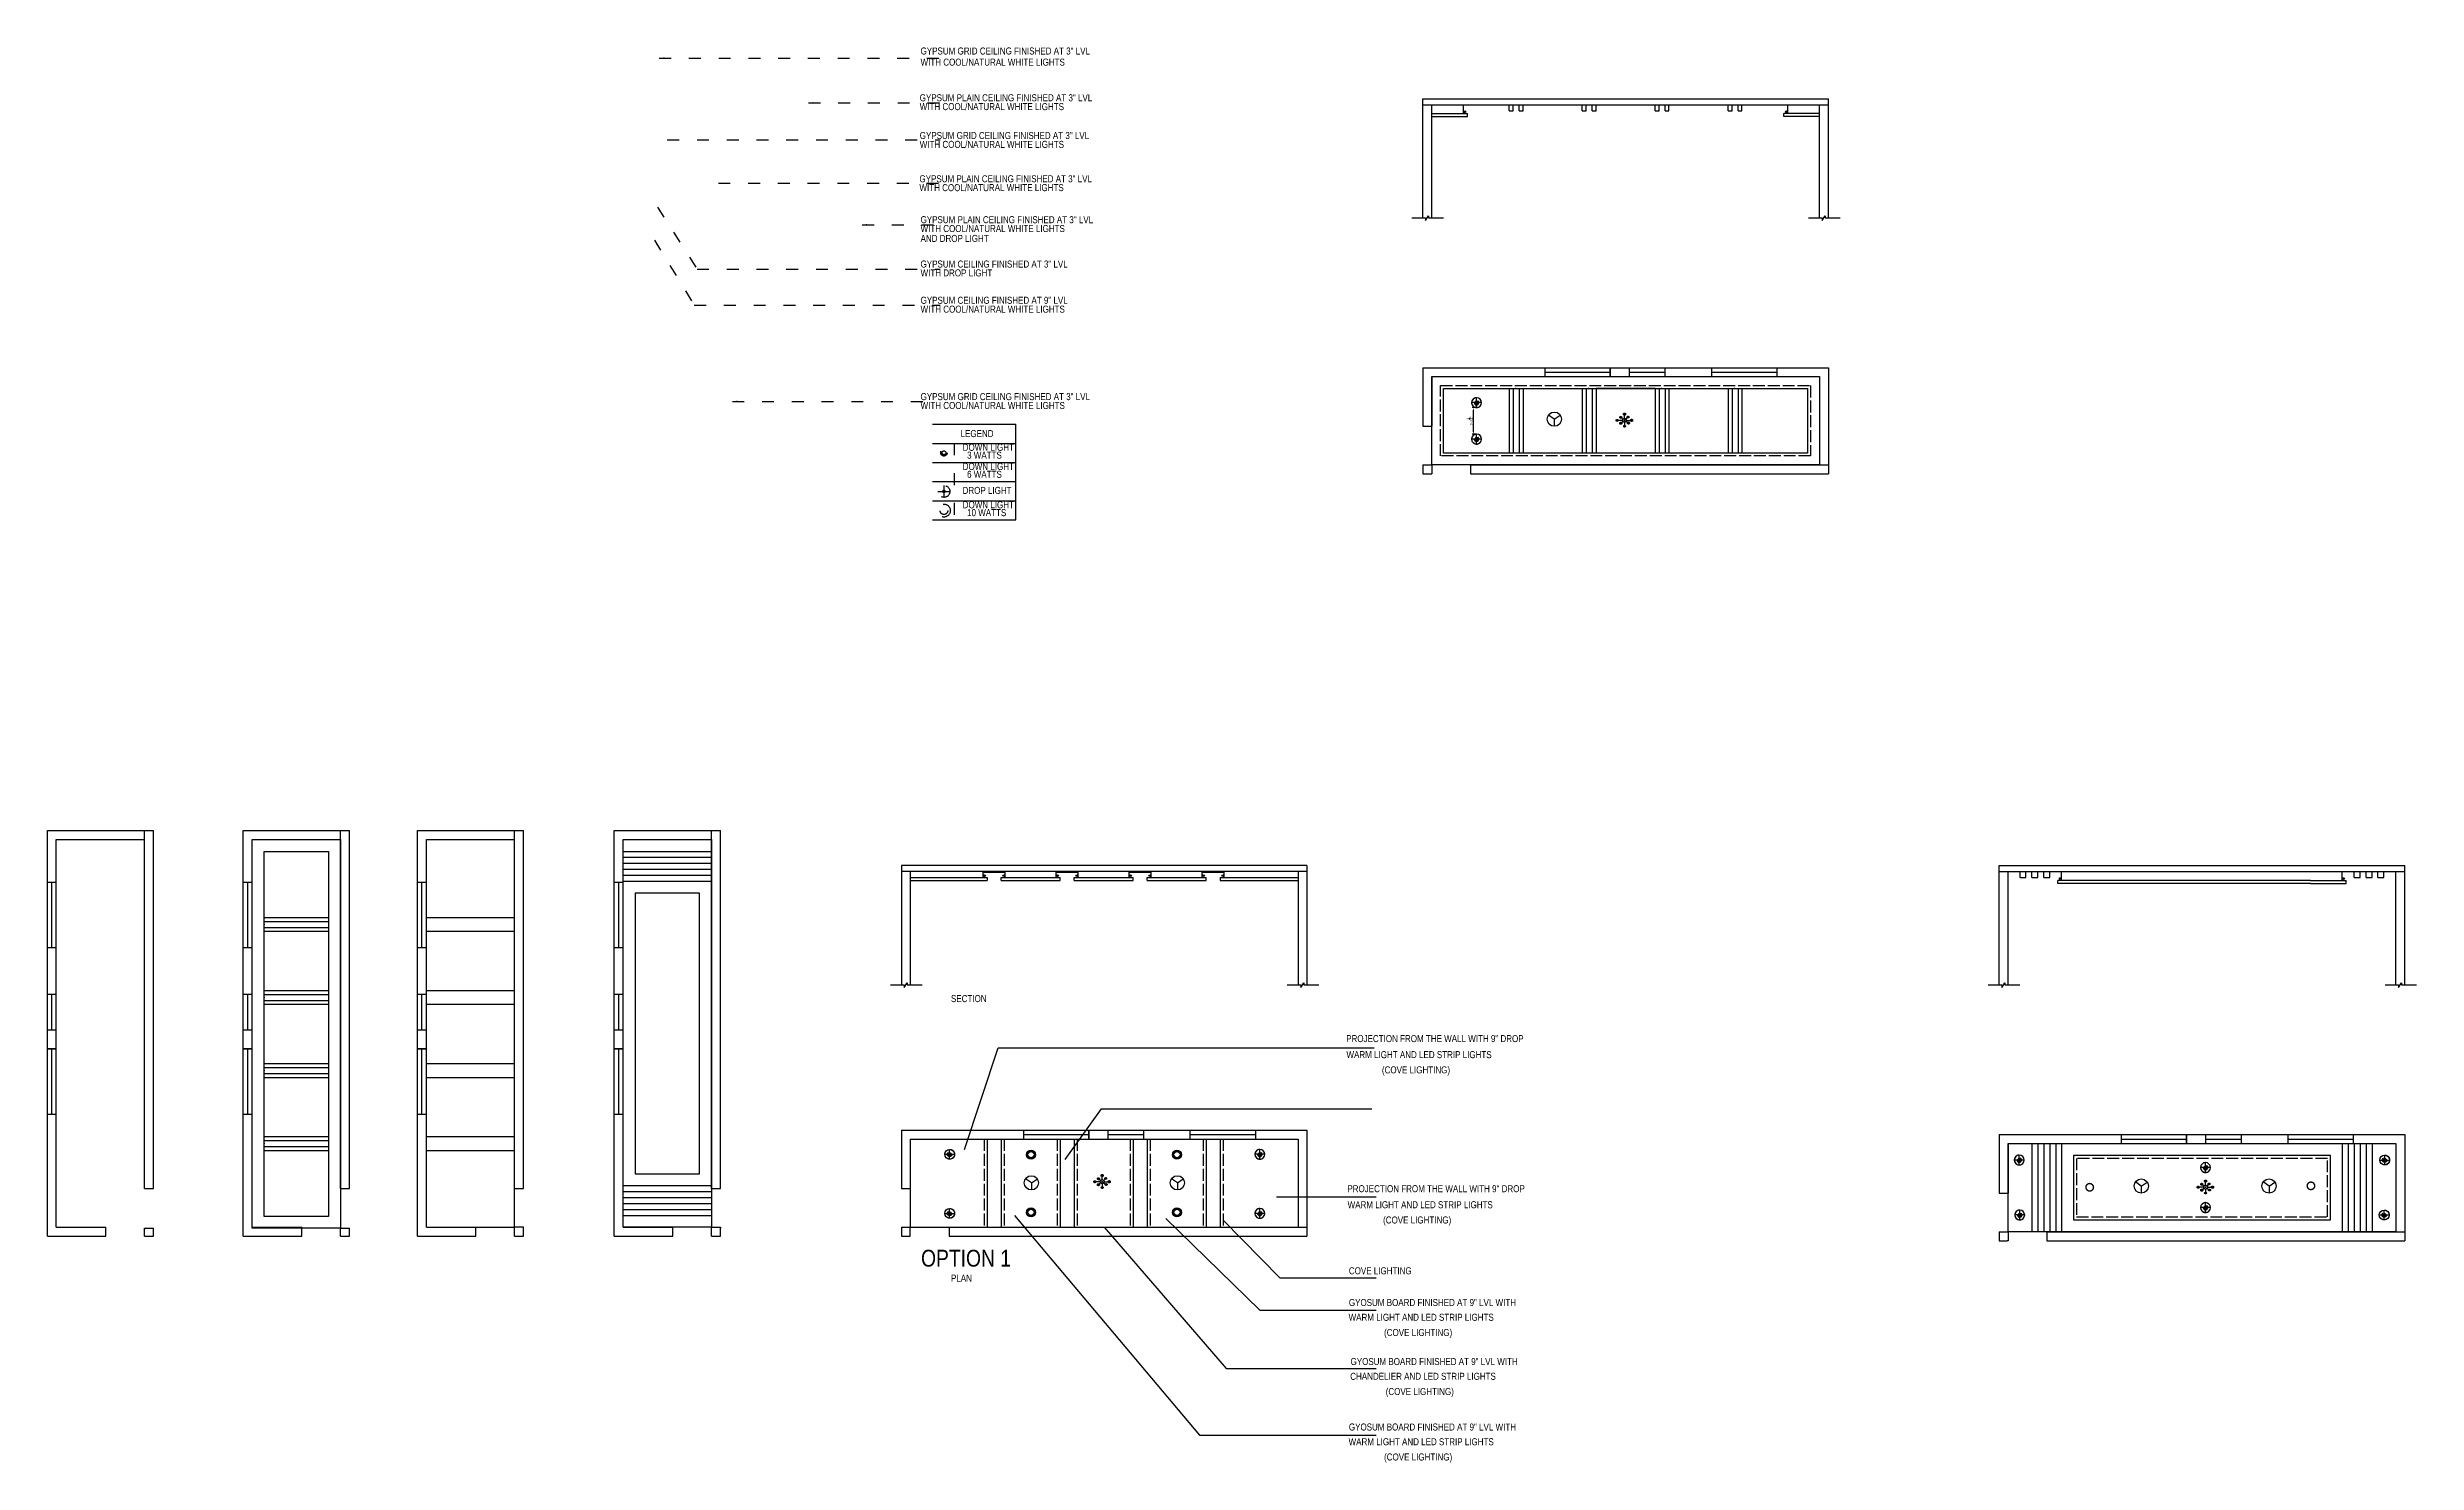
# Model space of a CAD drawing. Header units: millimetres. Extents: x 3626 to 6015, y 184 to 1611.
import ezdxf

# ---------------------------------------------------------------- set-up
doc = ezdxf.new("R2010")
doc.units = ezdxf.units.MM
doc.linetypes.add('ACAD_ISO02W100', pattern=[15, 12, -3])
doc.linetypes.add('ACAD_ISO03W100', pattern=[30, 12, -18])
doc.layers.get('0').update_dxf_attribs({"linetype": 'ACAD_ISO03W100'})
doc.layers.add('TXT', color=7, linetype='Continuous', lineweight=25)
doc.styles.add('stylus BT', font='swissc.ttf')
doc.dimstyles.new('ISO-25', dxfattribs={"dimtxt": 2.5, "dimasz": 2.5, "dimexe": 1.25, "dimexo": 0.625, "dimtad": 1, "dimlunit": 4, "dimtxsty": 'Standard', "dimcen": 2.5, "dimadec": 0, "dimazin": 0, "dimtfac": 1, "dimtmove": 0, "dimatfit": 3, "dimfxl": 1, "dimarcsym": 0})
doc.dimstyles.new('std', dxfattribs={"dimtxt": 7, "dimasz": 2.5, "dimexe": 1.25, "dimexo": 0.625, "dimtad": 1, "dimdec": 0, "dimlunit": 4, "dimtxsty": 'Standard', "dimcen": 2.5, "dimadec": 0, "dimazin": 0, "dimtfac": 1, "dimtdec": 0, "dimtmove": 0, "dimatfit": 3, "dimfxl": 1, "dimarcsym": 0})

# ---------------------------------------------------------------- blocks, each defined once
blk = doc.blocks.new('light')
for p, q in [((4546.3, 616.7), (4559.1, 616.7)), ((4552.7, 610.3), (4552.7, 623.1))]:
    blk.add_line(p, q)
for radius in [6.39, 2.94, 2.94, 1.96]:
    blk.add_circle((4552.7, 616.7), radius)
at = {"linetype": 'ByBlock'}
blk.add_circle((4552.7, 616.7), 6.39, dxfattribs=at)
blk = doc.blocks.new('chandelier')
for p, q in [((4687.9, 467.5), (4683.5, 467.5)), ((4688.3, 468.6), (4686.8, 469.9)), ((4688.4, 466.3), (4686.9, 465.1)), ((4689.9, 469.5), (4689.9, 472.6)), ((4689.9, 465.6), (4689.9, 462.5)), ((4691.3, 466.3), (4693.1, 465.2)), ((4691.4, 468.7), (4692.9, 470.2)), ((4691.8, 467.5), (4695.9, 467.5))]:
    blk.add_line(p, q)
for centre, radius in [((4682.5, 467.5), 1.01), ((4682.5, 467.5), 0.503), ((4686.1, 470.5), 0.94), ((4686.1, 464.5), 1.01), ((4686.1, 470.5), 0.416), ((4686.1, 464.5), 0.491), ((4689.9, 467.5), 1.94), ((4689.9, 473.7), 1.07), ((4689.9, 461.6), 0.872), ((4689.9, 473.7), 0.494), ((4689.9, 467.5), 0.388), ((4689.9, 461.6), 0.406), ((4693.5, 470.8), 0.873), ((4693.9, 464.7), 0.94), ((4693.5, 470.8), 0.422), ((4693.9, 464.7), 0.418), ((4697, 467.5), 1.11), ((4697, 467.5), 0.572)]:
    blk.add_circle(centre, radius)
blk = doc.blocks.new('*D3')
at = {"color": 0, "linetype": 'ByBlock', "lineweight": -2}
for p, q in [((5066.8, 1247.9), (5062.9, 1247.9)), ((5064.2, 1223.6), (5064.2, 1245.4)), ((5066.8, 1221.1), (5062.9, 1221.1))]:
    blk.add_line(p, q, dxfattribs=at)
at = {"color": 0, "linetype": 'ByBlock'}
for points in [[(5063.7, 1245.4), (5064.6, 1245.4), (5064.2, 1247.9)], [(5063.7, 1223.6), (5064.6, 1223.6), (5064.2, 1221.1)]]:
    blk.add_solid(points, dxfattribs=at)
at = {"layer": 'Defpoints', "color": 0, "linetype": 'ByBlock'}
for p in [(5064.2, 1247.9), (5067.4, 1247.9), (5067.4, 1221.1)]:
    blk.add_point(p, dxfattribs=at)
at = {"color": 0, "linetype": 'ByBlock', "insert": (5060.6, 1234.5), "char_height": 2.5, "attachment_point": 5, "rotation": 90}
blk.add_mtext('2\'-2{\\H1.000000x;\\S3/4;}"', dxfattribs=at)
blk = doc.blocks.new('light 1')
at = {"color": 92}
for p, q in [((3170.1, 887.6), (3182.1, 887.6)), ((3176.1, 893.5), (3176.1, 881.6))]:
    blk.add_line(p, q, dxfattribs=at)
for radius in [5.96, 1.19]:
    blk.add_circle((3176.1, 887.6), radius, dxfattribs=at)
blk = doc.blocks.new('jhg')
at = {"color": 6}
for radius in [6.5, 6.5, 6.5, 6.5, 3.9]:
    blk.add_circle((3227, 807.5), radius, dxfattribs=at)

msp = doc.modelspace()

# ---------------------------------------------------------------- hatches: boundary and pattern name
at = {"linetype": 'ByBlock'}
h = msp.add_hatch(color=256, dxfattribs=at)
h.paths.add_polyline_path([(4613.609, 494.713, 1), (4622.674, 494.713, 1)])
h.paths.add_polyline_path([(4621.26, 494.713, -1), (4615.023, 494.713, -1)], flags=16)
h = msp.add_hatch(color=256, dxfattribs=at)
h.paths.add_polyline_path([(4760.718, 494.713, 1), (4769.783, 494.713, 1)])
h.paths.add_polyline_path([(4768.369, 494.713, -1), (4762.132, 494.713, -1)], flags=16)
h = msp.add_hatch(color=256, dxfattribs=at)
h.paths.add_polyline_path([(5681.167, 461.901, 1), (5690.233, 461.901, 1)])
h.paths.add_polyline_path([(5688.819, 461.901, -1), (5682.581, 461.901, -1)], flags=16)
h = msp.add_hatch(color=256, dxfattribs=at)
h.paths.add_polyline_path([(5904.268, 463.36, 1), (5913.334, 463.36, 1)])
h.paths.add_polyline_path([(5911.92, 463.36, -1), (5905.682, 463.36, -1)], flags=16)
h = msp.add_hatch(color=256, dxfattribs=at)
h.paths.add_polyline_path([(4613.609, 436.573, 1), (4622.674, 436.573, 1)])
h.paths.add_polyline_path([(4621.26, 436.573, -1), (4615.023, 436.573, -1)], flags=16)
h = msp.add_hatch(color=256, dxfattribs=at)
h.paths.add_polyline_path([(4760.718, 436.573, 1), (4769.783, 436.573, 1)])
h.paths.add_polyline_path([(4768.369, 436.573, -1), (4762.132, 436.573, -1)], flags=16)

# ---------------------------------------------------------------- linework, layer by layer
for p, q in [((5013.161, 1439.186), (5013.161, 1559.186)), ((5013.161, 1559.186), (5422.161, 1559.186)), ((5013.161, 1553.186), (5422.161, 1553.186)), ((5022.161, 1439.186), (5022.161, 1553.186)), ((5054.161, 1544.186), (5054.161, 1553.186)), ((5100.261, 1547.186), (5100.261, 1553.186)), ((5104.261, 1547.186), (5104.261, 1553.186)), ((5110.261, 1547.186), (5110.261, 1553.186)), ((5114.261, 1547.186), (5114.261, 1553.186)), ((5173.861, 1547.186), (5173.861, 1553.186)), ((5177.861, 1547.186), (5177.861, 1553.186)), ((5183.861, 1547.186), (5183.861, 1553.186)), ((5187.861, 1547.186), (5187.861, 1553.186)), ((5247.461, 1547.186), (5247.461, 1553.186)), ((5251.461, 1547.186), (5251.461, 1553.186)), ((5257.461, 1547.186), (5257.461, 1553.186)), ((5261.461, 1547.186), (5261.461, 1553.186)), ((5321.061, 1547.186), (5321.061, 1553.186)), ((5325.061, 1547.186), (5325.061, 1553.186)), ((5331.061, 1547.186), (5331.061, 1553.186)), ((5335.061, 1547.186), (5335.061, 1553.186)), ((5381.161, 1544.186), (5381.161, 1553.186)), ((5413.161, 1439.186), (5413.161, 1553.186)), ((5422.161, 1439.186), (5422.161, 1559.186)), ((5022.161, 1544.186), (5058.161, 1544.186)), ((5022.161, 1541.186), (5058.161, 1541.186)), ((5054.735, 1546.561), (5054.161, 1546.561)), ((5054.894, 1545.459), (5054.161, 1545.459)), ((5058.161, 1541.186), (5058.161, 1544.186)), ((5058.161, 1541.186), (5058.161, 1544.186)), ((5100.261, 1547.186), (5104.261, 1547.186)), ((5110.261, 1547.186), (5114.261, 1547.186)), ((5173.861, 1547.186), (5177.861, 1547.186)), ((5183.861, 1547.186), (5187.861, 1547.186)), ((5247.461, 1547.186), (5251.461, 1547.186)), ((5257.461, 1547.186), (5261.461, 1547.186)), ((5321.061, 1547.186), (5325.061, 1547.186)), ((5331.061, 1547.186), (5335.061, 1547.186)), ((5377.161, 1541.186), (5377.161, 1544.186)), ((5377.161, 1541.186), (5377.161, 1544.186)), ((5413.161, 1544.186), (5377.161, 1544.186)), ((5413.161, 1541.186), (5377.161, 1541.186)), ((5380.418, 1545.459), (5381.151, 1545.459)), ((5380.577, 1546.561), (5381.151, 1546.561)), ((5002.224, 1439.186), (5015.955, 1439.186)), ((5015.955, 1436.464), (5018.869, 1441.094)), ((5015.955, 1439.186), (5015.955, 1436.464)), ((5018.869, 1441.094), (5018.869, 1439.159)), ((5018.869, 1439.159), (5034.102, 1439.159)), ((5402.224, 1439.186), (5415.955, 1439.186)), ((5415.955, 1436.464), (5418.869, 1441.094)), ((5415.955, 1439.186), (5415.955, 1436.464)), ((5418.869, 1441.094), (5418.869, 1439.159)), ((5418.869, 1439.159), (5434.102, 1439.159)), ((5013.161, 1288.089), (5013.161, 1229.089)), ((5013.161, 1288.089), (5422.161, 1288.089)), ((5022.161, 1279.089), (5022.161, 1229.089)), ((5022.161, 1279.089), (5413.161, 1279.089)), ((5100.261, 1267.089), (5100.261, 1202.089)), ((5100.261, 1267.089), (5100.261, 1202.089)), ((5104.261, 1267.089), (5104.261, 1202.089)), ((5110.261, 1267.089), (5110.261, 1202.089)), ((5114.261, 1267.089), (5114.261, 1202.089)), ((5136.161, 1288.089), (5136.161, 1279.089)), ((5136.161, 1283.589), (5202.161, 1283.589)), ((5173.861, 1267.089), (5173.861, 1202.089)), ((5177.861, 1267.089), (5177.861, 1202.089)), ((5183.861, 1267.089), (5183.861, 1202.089)), ((5187.861, 1267.089), (5187.861, 1202.089)), ((5247.461, 1267.089), (5187.861, 1267.089)), ((5202.161, 1288.089), (5202.161, 1279.089)), ((5202.161, 1279.089), (5202.161, 1288.089)), ((5221.161, 1288.089), (5221.161, 1279.089)), ((5221.161, 1283.589), (5257.161, 1283.589)), ((5247.461, 1267.089), (5247.461, 1202.089)), ((5251.461, 1267.089), (5251.461, 1202.089)), ((5257.161, 1288.089), (5257.161, 1279.089)), ((5257.461, 1267.089), (5257.461, 1202.089)), ((5261.461, 1267.089), (5261.461, 1202.089)), ((5304.161, 1288.089), (5304.161, 1279.089)), ((5304.161, 1283.589), (5370.161, 1283.589)), ((5321.061, 1267.089), (5321.061, 1202.089)), ((5325.061, 1267.089), (5325.061, 1202.089)), ((5331.061, 1267.089), (5331.061, 1202.089)), ((5335.061, 1267.089), (5335.061, 1202.089)), ((5370.161, 1288.089), (5370.161, 1279.089)), ((5413.161, 1279.089), (5413.161, 1190.089)), ((5422.161, 1288.089), (5422.161, 1181.089)), ((5013.161, 1229.089), (5022.161, 1229.089)), ((5145.816, 1236.19), (5139.995, 1240.388)), ((5145.816, 1236.19), (5151.795, 1240.159)), ((5145.816, 1236.19), (5145.816, 1229.013)), ((5013.161, 1190.089), (5013.161, 1181.089)), ((5013.161, 1190.089), (5022.161, 1190.089)), ((5013.161, 1181.089), (5022.161, 1181.089)), ((5022.161, 1190.089), (5022.161, 1181.089)), ((5061.161, 1190.089), (5061.161, 1181.089)), ((5061.161, 1190.089), (5422.161, 1190.089)), ((5061.161, 1181.089), (5422.161, 1181.089)), ((3626.25, 412.539), (3626.25, 821.539)), ((3626.25, 821.539), (3733.25, 821.539)), ((3635.25, 812.539), (3724.25, 812.539)), ((3635.25, 421.539), (3635.25, 812.539)), ((3724.25, 460.539), (3724.25, 821.539)), ((3733.25, 460.539), (3733.25, 821.539)), ((3823.828, 821.539), (3930.828, 821.539)), ((3823.828, 412.539), (3823.828, 821.539)), ((3832.828, 812.539), (3921.828, 812.539)), ((3832.828, 421.539), (3832.828, 812.539)), ((3921.828, 460.539), (3921.828, 821.539)), ((3930.828, 460.539), (3930.828, 821.539)), ((3999.453, 821.539), (4106.453, 821.539)), ((3999.453, 412.539), (3999.453, 821.539)), ((4008.453, 812.539), (4097.453, 812.539)), ((4008.453, 421.539), (4008.453, 812.539)), ((4097.453, 460.539), (4097.453, 821.539)), ((4106.453, 460.539), (4106.453, 821.539)), ((4197.92, 821.539), (4304.92, 821.539)), ((4197.92, 412.539), (4197.92, 821.539)), ((4206.92, 812.539), (4295.92, 812.539)), ((4206.92, 421.539), (4206.92, 812.539)), ((4206.92, 812.539), (4295.92, 812.539)), ((4206.92, 421.539), (4206.92, 812.539)), ((4295.92, 460.539), (4295.92, 821.539)), ((4295.92, 812.539), (4295.92, 421.539)), ((4304.92, 460.539), (4304.92, 821.539)), ((3844.828, 800.539), (3909.828, 800.539)), ((3844.828, 432.539), (3844.828, 800.539)), ((3909.828, 800.539), (3909.828, 432.539)), ((4206.92, 800.539), (4295.92, 800.539)), ((4206.92, 794.539), (4295.92, 794.539)), ((4206.92, 788.539), (4295.92, 788.539)), ((3626.25, 769.539), (3635.25, 769.539)), ((3630.75, 703.539), (3630.75, 769.539)), ((3823.828, 769.539), (3832.828, 769.539)), ((3828.328, 703.539), (3828.328, 769.539)), ((3999.453, 769.539), (4008.453, 769.539)), ((4003.953, 703.539), (4003.953, 769.539)), ((4197.92, 769.539), (4206.92, 769.539)), ((4202.42, 703.539), (4202.42, 769.539)), ((4206.92, 782.539), (4295.92, 782.539)), ((4206.92, 776.539), (4295.92, 776.539)), ((4206.92, 770.539), (4295.92, 770.539)), ((4487.434, 786.136), (4487.434, 666.136)), ((4896.434, 786.136), (4487.434, 786.136)), ((4896.434, 786.136), (4487.434, 786.136)), ((4896.434, 780.136), (4487.434, 780.136)), ((4896.434, 780.136), (4487.434, 780.136)), ((4496.434, 780.136), (4496.434, 666.136)), ((4496.434, 774.136), (4574.034, 774.136)), ((4496.434, 771.136), (4574.034, 771.136)), ((4570.034, 774.136), (4570.034, 780.136)), ((4592.034, 779.136), (4570.034, 779.136)), ((4570.608, 776.51), (4570.034, 776.51)), ((4570.768, 775.408), (4570.034, 775.408)), ((4574.034, 774.136), (4574.034, 771.136)), ((4588.034, 771.136), (4588.034, 774.136)), ((4588.034, 774.136), (4647.634, 774.136)), ((4588.034, 771.136), (4647.634, 771.136)), ((4591.291, 775.408), (4592.024, 775.408)), ((4591.45, 776.51), (4592.024, 776.51)), ((4592.034, 774.136), (4592.034, 780.136)), ((4643.634, 774.136), (4643.634, 780.136)), ((4665.634, 779.136), (4643.634, 779.136)), ((4644.208, 776.51), (4643.634, 776.51)), ((4644.368, 775.408), (4643.634, 775.408)), ((4647.634, 771.136), (4647.634, 774.136)), ((4661.634, 771.136), (4661.634, 774.136)), ((4661.634, 774.136), (4721.234, 774.136)), ((4661.634, 771.136), (4721.234, 771.136)), ((4664.891, 775.408), (4665.624, 775.408)), ((4665.05, 776.51), (4665.624, 776.51)), ((4665.634, 774.136), (4665.634, 780.136)), ((4717.234, 774.136), (4717.234, 780.136)), ((4739.234, 779.136), (4717.234, 779.136)), ((4717.808, 776.51), (4717.234, 776.51)), ((4717.968, 775.408), (4717.234, 775.408)), ((4721.234, 771.136), (4721.234, 774.136)), ((4735.234, 771.136), (4735.234, 774.136)), ((4735.234, 774.136), (4794.834, 774.136)), ((4735.234, 771.136), (4794.834, 771.136)), ((4738.491, 775.408), (4739.224, 775.408)), ((4738.65, 776.51), (4739.224, 776.51)), ((4739.234, 774.136), (4739.234, 780.136)), ((4790.834, 774.136), (4790.834, 780.136)), ((4812.834, 779.136), (4790.834, 779.136)), ((4791.408, 776.51), (4790.834, 776.51)), ((4791.568, 775.408), (4790.834, 775.408)), ((4794.834, 771.136), (4794.834, 774.136)), ((4808.834, 774.136), (4808.834, 771.136)), ((4808.834, 774.136), (4887.434, 774.136)), ((4808.834, 771.136), (4887.434, 771.136)), ((4812.091, 775.408), (4812.824, 775.408)), ((4812.25, 776.51), (4812.824, 776.51)), ((4812.834, 774.136), (4812.834, 780.136)), ((4887.434, 780.136), (4887.434, 666.136)), ((4896.434, 786.136), (4896.434, 666.136)), ((5594.42, 666.136), (5594.42, 786.136)), ((5594.42, 786.136), (6003.42, 786.136)), ((5594.42, 780.136), (6003.42, 780.136)), ((5603.42, 666.136), (5603.42, 780.136)), ((5615.42, 774.136), (5615.42, 780.136)), ((5615.42, 774.136), (5621.42, 774.136)), ((5621.42, 774.136), (5621.42, 780.136)), ((5627.42, 774.136), (5627.42, 780.136)), ((5627.42, 774.136), (5633.42, 774.136)), ((5633.42, 774.136), (5633.42, 780.136)), ((5639.42, 774.136), (5639.42, 780.136)), ((5639.42, 774.136), (5645.42, 774.136)), ((5645.42, 774.136), (5645.42, 780.136)), ((5653.42, 768.136), (5653.42, 771.136)), ((5653.42, 768.136), (5653.42, 771.136)), ((5908.42, 771.136), (5653.42, 771.136)), ((5908.42, 768.136), (5653.42, 768.136)), ((5656.677, 772.408), (5657.41, 772.408)), ((5656.836, 773.51), (5657.41, 773.51)), ((5657.42, 774.136), (5657.42, 780.136)), ((5657.42, 771.136), (5657.42, 780.136)), ((5908.42, 771.136), (5944.42, 771.136)), ((5908.42, 768.136), (5944.42, 768.136)), ((5940.42, 774.136), (5940.42, 780.136)), ((5940.42, 771.136), (5940.42, 780.136)), ((5940.994, 773.51), (5940.42, 773.51)), ((5941.154, 772.408), (5940.42, 772.408)), ((5944.42, 768.136), (5944.42, 771.136)), ((5944.42, 768.136), (5944.42, 771.136)), ((5952.42, 774.136), (5952.42, 780.136)), ((5952.42, 774.136), (5958.42, 774.136)), ((5958.42, 774.136), (5958.42, 780.136)), ((5964.42, 774.136), (5964.42, 780.136)), ((5964.42, 774.136), (5970.42, 774.136)), ((5970.42, 774.136), (5970.42, 780.136)), ((5976.42, 774.136), (5976.42, 780.136)), ((5976.42, 774.136), (5982.42, 774.136)), ((5982.42, 774.136), (5982.42, 780.136)), ((5994.42, 666.136), (5994.42, 780.136)), ((6003.42, 666.136), (6003.42, 786.136)), ((3844.828, 733.939), (3909.828, 733.939)), ((3844.828, 729.939), (3909.828, 729.939)), ((3844.828, 723.939), (3909.828, 723.939)), ((3844.828, 719.939), (3909.828, 719.939)), ((4008.453, 733.939), (4097.453, 733.939)), ((4008.453, 719.939), (4097.453, 719.939)), ((3626.25, 703.539), (3635.25, 703.539)), ((3823.828, 703.539), (3832.828, 703.539)), ((3999.453, 703.539), (4008.453, 703.539)), ((4197.92, 703.539), (4206.92, 703.539)), ((3626.25, 656.539), (3635.25, 656.539)), ((3630.75, 620.539), (3630.75, 656.539)), ((3823.828, 656.539), (3832.828, 656.539)), ((3828.328, 620.539), (3828.328, 656.539)), ((3844.828, 660.339), (3909.828, 660.339)), ((3844.828, 656.339), (3909.828, 656.339)), ((3844.828, 650.339), (3909.828, 650.339)), ((3844.828, 646.339), (3909.828, 646.339)), ((3844.828, 586.739), (3844.828, 646.339)), ((3999.453, 656.539), (4008.453, 656.539)), ((4003.953, 620.539), (4003.953, 656.539)), ((4008.453, 660.339), (4097.453, 660.339)), ((4008.453, 646.339), (4097.453, 646.339)), ((4197.92, 656.539), (4206.92, 656.539)), ((4202.42, 620.539), (4202.42, 656.539)), ((4476.497, 666.136), (4490.228, 666.136)), ((4490.228, 663.414), (4493.142, 668.044)), ((4490.228, 666.136), (4490.228, 663.414)), ((4493.142, 668.044), (4493.142, 666.109)), ((4493.142, 666.109), (4508.375, 666.109)), ((4876.497, 666.136), (4890.228, 666.136)), ((4890.228, 663.414), (4893.142, 668.044)), ((4890.228, 666.136), (4890.228, 663.414)), ((4893.142, 668.044), (4893.142, 666.109)), ((4893.142, 666.109), (4908.375, 666.109)), ((5583.483, 666.136), (5597.214, 666.136)), ((5597.214, 663.414), (5600.128, 668.044)), ((5597.214, 666.136), (5597.214, 663.414)), ((5600.128, 668.044), (5600.128, 666.109)), ((5600.128, 666.109), (5615.361, 666.109)), ((5983.483, 666.136), (5997.214, 666.136)), ((5997.214, 663.414), (6000.128, 668.044)), ((5997.214, 666.136), (5997.214, 663.414)), ((6000.128, 668.044), (6000.128, 666.109)), ((6000.128, 666.109), (6015.361, 666.109)), ((3626.25, 620.539), (3635.25, 620.539)), ((3626.25, 601.539), (3635.25, 601.539)), ((3635.25, 601.539), (3626.25, 601.539)), ((3630.75, 535.539), (3630.75, 601.539)), ((3823.828, 620.539), (3832.828, 620.539)), ((3823.828, 601.539), (3832.828, 601.539)), ((3832.828, 601.539), (3823.828, 601.539)), ((3828.328, 535.539), (3828.328, 601.539)), ((3999.453, 620.539), (4008.453, 620.539)), ((3999.453, 601.539), (4008.453, 601.539)), ((4008.453, 601.539), (3999.453, 601.539)), ((4003.953, 535.539), (4003.953, 601.539)), ((4197.92, 620.539), (4206.92, 620.539)), ((4197.92, 601.539), (4206.92, 601.539)), ((4206.92, 601.539), (4197.92, 601.539)), ((4202.42, 535.539), (4202.42, 601.539)), ((3844.828, 586.739), (3909.828, 586.739)), ((3844.828, 582.739), (3909.828, 582.739)), ((3844.828, 576.739), (3909.828, 576.739)), ((4008.453, 586.739), (4097.453, 586.739)), ((3844.828, 572.739), (3909.828, 572.739)), ((4008.453, 572.739), (4097.453, 572.739)), ((3626.25, 535.539), (3635.25, 535.539)), ((3823.828, 535.539), (3832.828, 535.539)), ((3999.453, 535.539), (4008.453, 535.539)), ((4197.92, 535.539), (4206.92, 535.539)), ((3844.828, 513.139), (3909.828, 513.139)), ((3844.828, 509.139), (3909.828, 509.139)), ((3844.828, 503.139), (3909.828, 503.139)), ((4008.453, 513.139), (4097.453, 513.139)), ((4487.434, 519.539), (4487.434, 460.539)), ((4487.434, 519.539), (4896.434, 519.539)), ((4496.434, 510.539), (4496.434, 460.539)), ((4496.434, 510.539), (4887.434, 510.539)), ((4574.034, 510.539), (4574.034, 421.539)), ((4588.034, 510.539), (4588.034, 421.539)), ((4610.434, 519.539), (4610.434, 510.539)), ((4610.434, 515.039), (4676.434, 515.039)), ((4647.634, 510.539), (4647.634, 421.539)), ((4661.634, 510.539), (4661.634, 421.539)), ((4676.434, 519.539), (4676.434, 510.539)), ((4676.434, 510.539), (4676.434, 519.539)), ((4695.434, 519.539), (4695.434, 510.539)), ((4695.434, 515.039), (4731.434, 515.039)), ((4721.234, 510.539), (4721.234, 421.539)), ((4731.434, 519.539), (4731.434, 510.539)), ((4735.234, 510.539), (4735.234, 421.539)), ((4778.434, 519.539), (4778.434, 510.539)), ((4778.434, 515.039), (4844.434, 515.039)), ((4794.834, 510.539), (4794.834, 421.539)), ((4808.834, 510.539), (4808.834, 421.539)), ((4844.434, 519.539), (4844.434, 510.539)), ((4887.434, 510.539), (4887.434, 421.539)), ((4896.434, 519.539), (4896.434, 412.539)), ((5594.42, 515.039), (5594.42, 456.039)), ((5594.42, 515.039), (6003.42, 515.039)), ((5603.42, 506.039), (5603.42, 456.039)), ((5603.42, 506.039), (5994.42, 506.039)), ((5603.42, 417.039), (5603.42, 506.039)), ((5603.42, 506.039), (5994.42, 506.039)), ((5627.42, 506.039), (5627.42, 417.039)), ((5633.42, 506.039), (5633.42, 417.039)), ((5639.42, 506.039), (5639.42, 417.039)), ((5645.42, 506.039), (5645.42, 417.039)), ((5651.42, 506.039), (5651.42, 417.039)), ((5657.42, 506.039), (5657.42, 417.039)), ((5717.42, 515.039), (5717.42, 506.039)), ((5717.42, 510.539), (5783.42, 510.539)), ((5783.42, 515.039), (5783.42, 506.039)), ((5783.42, 506.039), (5783.42, 515.039)), ((5802.42, 515.039), (5802.42, 506.039)), ((5802.42, 510.539), (5838.42, 510.539)), ((5838.42, 515.039), (5838.42, 506.039)), ((5885.42, 515.039), (5885.42, 506.039)), ((5885.42, 510.539), (5951.42, 510.539)), ((5940.42, 506.039), (5940.42, 417.039)), ((5946.42, 506.039), (5946.42, 417.039)), ((5951.42, 515.039), (5951.42, 506.039)), ((5952.42, 506.039), (5952.42, 417.039)), ((5958.42, 506.039), (5958.42, 417.039)), ((5964.42, 506.039), (5964.42, 417.039)), ((5970.42, 506.039), (5970.42, 417.039)), ((5994.42, 506.039), (5994.42, 417.039)), ((5994.42, 506.039), (5994.42, 417.039)), ((6003.42, 515.039), (6003.42, 408.039)), ((3844.828, 499.139), (3909.828, 499.139)), ((3844.828, 499.139), (3909.828, 499.139)), ((4008.453, 499.139), (4097.453, 499.139)), ((3724.25, 460.539), (3733.25, 460.539)), ((3921.828, 460.539), (3930.828, 460.539)), ((4097.453, 460.539), (4106.453, 460.539)), ((4097.453, 421.539), (4097.453, 460.539)), ((4206.92, 463.539), (4295.92, 463.539)), ((4206.92, 457.539), (4295.92, 457.539)), ((4295.92, 460.539), (4304.92, 460.539)), ((4487.434, 460.539), (4496.434, 460.539)), ((4496.434, 460.539), (4496.434, 421.539)), ((4618.536, 466.375), (4612.715, 470.573)), ((4618.536, 466.375), (4624.515, 470.344)), ((4618.536, 466.375), (4618.536, 459.198)), ((4765.736, 466.375), (4759.915, 470.573)), ((4765.736, 466.375), (4771.715, 470.344)), ((4765.736, 466.375), (4765.736, 459.198)), ((5594.42, 456.039), (5603.42, 456.039)), ((5737.726, 463.14), (5731.905, 467.338)), ((5737.726, 463.14), (5743.706, 467.109)), ((5737.726, 463.14), (5737.726, 455.963)), ((5866.534, 463.14), (5860.713, 467.338)), ((5866.534, 463.14), (5872.513, 467.109)), ((5866.534, 463.14), (5866.534, 455.963)), ((3909.828, 432.539), (3844.828, 432.539)), ((4206.92, 451.539), (4295.92, 451.539)), ((4206.92, 445.539), (4295.92, 445.539)), ((4206.92, 439.539), (4295.92, 439.539)), ((4206.92, 433.539), (4295.92, 433.539)), ((3626.25, 412.539), (3685.25, 412.539)), ((3635.25, 421.539), (3685.25, 421.539)), ((3685.25, 412.539), (3685.25, 421.539)), ((3724.25, 412.539), (3724.25, 420.539)), ((3724.25, 420.539), (3733.25, 420.539)), ((3724.25, 412.539), (3733.25, 412.539)), ((3733.25, 412.539), (3733.25, 420.539)), ((3823.828, 412.539), (3882.828, 412.539)), ((3832.828, 421.539), (3882.828, 421.539)), ((3882.828, 412.539), (3882.828, 421.539)), ((3921.828, 420.539), (3930.828, 420.539)), ((3921.828, 412.539), (3921.828, 420.539)), ((3921.828, 412.539), (3930.828, 412.539)), ((3930.828, 412.539), (3930.828, 420.539)), ((3999.453, 412.539), (4058.453, 412.539)), ((4008.453, 421.539), (4058.453, 421.539)), ((4058.453, 412.539), (4058.453, 421.539)), ((4058.453, 421.539), (4097.453, 421.539)), ((4097.453, 412.539), (4097.453, 421.539)), ((4106.453, 421.539), (4097.453, 421.539)), ((4097.453, 412.539), (4106.453, 412.539)), ((4106.453, 412.539), (4106.453, 421.539)), ((4197.92, 412.539), (4256.92, 412.539)), ((4206.92, 421.539), (4256.92, 421.539)), ((4295.92, 421.539), (4206.92, 421.539)), ((4256.92, 412.539), (4256.92, 421.539)), ((4295.92, 412.539), (4295.92, 421.539)), ((4295.92, 421.539), (4304.92, 421.539)), ((4295.92, 412.539), (4304.92, 412.539)), ((4304.92, 421.539), (4304.92, 420.539)), ((4304.92, 412.539), (4304.92, 420.539)), ((4487.434, 421.539), (4487.434, 412.539)), ((4487.434, 421.539), (4496.434, 421.539)), ((4487.434, 412.539), (4496.434, 412.539)), ((4496.434, 421.539), (4535.434, 421.539)), ((4496.434, 412.539), (4496.434, 421.539)), ((4535.434, 421.539), (4535.434, 412.539)), ((4535.434, 421.539), (4896.434, 421.539)), ((4535.434, 412.539), (4896.434, 412.539)), ((5594.42, 417.039), (5594.42, 408.039)), ((5594.42, 417.039), (5603.42, 417.039)), ((5594.42, 408.039), (5602.42, 408.039)), ((5603.42, 408.039), (5602.42, 408.039)), ((5994.42, 417.039), (5603.42, 417.039)), ((5603.42, 417.039), (5603.42, 408.039)), ((5642.42, 417.039), (5642.42, 408.039)), ((5642.42, 417.039), (6003.42, 417.039)), ((5642.42, 408.039), (6003.42, 408.039))]:
    msp.add_line(p, q, dxfattribs=at)
msp.add_line((4540.803, 1211.834), (4540.803, 1134.588))
at = {"linetype": 'ACAD_ISO02W100'}
for p, q in [((4571.034, 510.539), (4571.034, 421.539)), ((4591.034, 510.539), (4591.034, 421.539)), ((4644.634, 510.539), (4644.634, 421.539)), ((4664.634, 510.539), (4664.634, 421.539)), ((4718.234, 510.539), (4718.234, 421.539)), ((4738.234, 510.539), (4738.234, 421.539)), ((4791.834, 510.539), (4791.834, 421.539)), ((4811.834, 510.539), (4811.834, 421.539))]:
    msp.add_line(p, q, dxfattribs=at)
at = {"linetype": 'ByBlock'}
for points in [[(5413.161, 1190.089), (5022.161, 1190.089), (5022.161, 1279.089), (5413.161, 1279.089)], [(5401.161, 1202.089), (5034.161, 1202.089), (5034.161, 1267.089), (5401.161, 1267.089)], [(3832.828, 812.539), (3921.828, 812.539), (3921.828, 420.539), (3832.828, 420.539)], [(4283.92, 758.539), (4218.92, 758.539), (4218.92, 475.539), (4283.92, 475.539)], [(5928.42, 429.039), (5928.42, 494.039), (5669.42, 494.039), (5669.42, 429.039)]]:
    msp.add_lwpolyline(points, close=True, dxfattribs=at)
at = {"linetype": 'ACAD_ISO02W100'}
for points in [[(5404.161, 1199.089), (5031.161, 1199.089), (5031.161, 1270.089), (5404.161, 1270.089)], [(5925.42, 432.039), (5925.42, 491.039), (5672.42, 491.039), (5672.42, 432.039)]]:
    msp.add_lwpolyline(points, close=True, dxfattribs=at)
at = {"linetype": 'ByBlock'}
for centre, radius in [((5055.518, 1546.111), 0.902), ((5379.795, 1546.111), 0.902), ((5145.816, 1236.19), 7.177), ((4571.391, 776.061), 0.902), ((4590.668, 776.061), 0.902), ((4644.991, 776.061), 0.902), ((4664.268, 776.061), 0.902), ((4718.591, 776.061), 0.902), ((4737.868, 776.061), 0.902), ((4792.191, 776.061), 0.902), ((4811.468, 776.061), 0.902), ((5656.054, 773.061), 0.902), ((5941.777, 773.061), 0.902), ((4618.141, 494.713), 4.533), ((4618.141, 494.713), 4.533), ((4618.141, 494.713), 3.119), ((4765.251, 494.713), 4.533), ((4765.251, 494.713), 4.533), ((4765.251, 494.713), 3.119), ((4618.536, 466.375), 7.177), ((4765.736, 466.375), 7.177), ((5737.726, 463.14), 7.177), ((5866.534, 463.14), 7.177), ((4618.141, 436.573), 4.533), ((4618.141, 436.573), 4.533), ((4618.141, 436.573), 3.119), ((4765.251, 436.573), 4.533), ((4765.251, 436.573), 4.533), ((4765.251, 436.573), 3.119)]:
    msp.add_circle(centre, radius, dxfattribs=at)
at = {"color": 172}
for radius in [3.252, 3.252, 3.252, 3.252, 1.952]:
    msp.add_circle((4530.304, 1202.305), radius, dxfattribs=at)
at = {"linetype": 'ByBlock'}
for p in [(5106.761, 1267.089), (5180.361, 1267.089), (5253.961, 1267.089), (5327.561, 1267.089), (3844.828, 726.939), (3844.828, 653.339), (3844.828, 579.739), (3844.828, 506.139)]:
    msp.add_point(p, dxfattribs=at)
at = {"layer": 'TXT'}
for p, q in [((4518.652, 1231.145), (4602.972, 1231.145)), ((4602.972, 1134.588), (4602.972, 1231.145)), ((4518.652, 1211.834), (4602.972, 1211.834)), ((4518.652, 1192.522), (4602.972, 1192.522)), ((4518.652, 1173.211), (4602.972, 1173.211)), ((4518.652, 1153.899), (4602.972, 1153.899)), ((4518.652, 1134.588), (4602.972, 1134.588))]:
    msp.add_line(p, q, dxfattribs=at)

# ---------------------------------------------------------------- block references
at = {"linetype": 'ByBlock', "zscale": 0.7770129668629747}
for p, xscale, yscale in [((8604.894, 773.708), -0.7770129668624577, 0.7770129668629124), ((8604.894, 736.929), -0.7770129668624577, 0.7770129668629124), ((998.578, 15.976), 0.7770129668630261, 0.7770129668629693), ((8386.379, 15.976), -0.7770129668624577, 0.7770129668629693), ((9152.144, 10.215), -0.7770129668624577, 0.7770129668629693), ((9339.992, 2.64), -0.7770129668624577, 0.7770129668629693), ((2445.697, 10.215), 0.7770129668624577, 0.7770129668629693), ((998.578, -43.604), 0.7770129668630261, 0.7770129668629693), ((8386.379, -43.604), -0.7770129668624577, 0.7770129668629693), ((9152.689, -45.173), -0.7770129668624577, 0.7770129668629693), ((9339.992, -37.702), -0.7770129668624577, 0.7770129668629693), ((2445.152, -45.173), 0.7770129668624577, 0.7770129668629693)]:
    msp.add_blockref('light', p, dxfattribs=dict(at, xscale=xscale, yscale=yscale))
at = {"linetype": 'ByBlock'}
for p in [(526.721, 767.528), (0, 0), (1112.598, -5.522)]:
    msp.add_blockref('chandelier', p, dxfattribs=at)
for name, p in [('jhg', (1303.301, 336.535)), ('light 1', (1354.2, 275.745))]:
    msp.add_blockref(name, p)

# ---------------------------------------------------------------- texts
at = {"layer": 'TXT', "style": 'stylus BT'}
for s, height, p in [('GYPSUM GRID CEILING FINISHED AT 3" LVL', 7.05594, (4506.763, 1603.809)), ('WITH COOL/NATURAL WHITE LIGHTS', 7.05594, (4506.763, 1592.602)), ('WITH COOL/NATURAL WHITE LIGHTS', 7.05594, (4505.916, 1547.748)), ('GYPSUM PLAIN CEILING FINISHED AT 3" LVL', 7.05594, (4505.916, 1556.682)), ('WITH COOL/NATURAL WHITE LIGHTS', 7.05594, (4505.916, 1509.692)), ('GYPSUM GRID CEILING FINISHED AT 3" LVL', 7.05594, (4505.916, 1518.626)), ('GYPSUM PLAIN CEILING FINISHED AT 3" LVL', 7.05594, (4505.632, 1475.017)), ('WITH COOL/NATURAL WHITE LIGHTS', 7.05594, (4505.632, 1466.083)), ('GYPSUM PLAIN CEILING FINISHED AT 3" LVL', 7.05594, (4506.763, 1433.77)), ('AND DROP LIGHT', 7.05594, (4506.763, 1414.884)), ('WITH COOL/NATURAL WHITE LIGHTS', 7.05594, (4506.763, 1424.836)), ('WITH DROP LIGHT', 7.05594, (4506.763, 1380.118)), ('GYPSUM CEILING FINISHED AT 3" LVL', 7.05594, (4506.763, 1389.052)), ('WITH COOL/NATURAL WHITE LIGHTS', 7.05594, (4506.763, 1343.592)), ('GYPSUM CEILING FINISHED AT 9" LVL', 7.05594, (4506.763, 1352.526)), ('WITH COOL/NATURAL WHITE LIGHTS', 7.05594, (4506.763, 1246.477)), ('GYPSUM GRID CEILING FINISHED AT 3" LVL', 7.05594, (4506.763, 1255.412)), ('LEGEND', 7.0559, (4547.118, 1218.132)), ('DOWN LIGHT', 7.0559, (4549.264, 1204.324)), ('  3 WATTS', 7.0559, (4549.184, 1196.384)), ('DOWN LIGHT', 7.0559, (4549.264, 1185.012)), ('  6 WATTS', 7.0559, (4549.184, 1177.072)), ('DROP LIGHT', 7.0559, (4549.107, 1160.869)), ('DOWN LIGHT', 7.0559, (4549.264, 1146.389)), ('  10 WATTS', 7.0559, (4549.184, 1138.449)), ('SECTION', 7.0559, (4537.42, 648.562)), ('WARM LIGHT AND LED STRIP LIGHTS ', 7.05594, (4936.23, 592.076)), ('PROJECTION FROM THE WALL WITH 9" DROP', 7.05594, (4935.974, 608.256)), ('(COVE LIGHTING)', 7.05594, (4972.001, 576.711)), ('PROJECTION FROM THE WALL WITH 9" DROP', 7.05594, (4937.15, 456.958)), ('WARM LIGHT AND LED STRIP LIGHTS ', 7.05594, (4937.406, 440.778)), ('(COVE LIGHTING)', 7.05594, (4973.176, 425.413)), ('OPTION 1', 16.9629, (4507.246, 381.931)), ('PLAN', 7.0559, (4537.42, 366.794)), ('COVE LIGHTING', 7.05594, (4938.662, 374.207)), ('WARM LIGHT AND LED STRIP LIGHTS ', 7.05594, (4938.381, 327.336)), ('GYOSUM BOARD FINISHED AT 9" LVL WITH', 7.05594, (4938.662, 342.202)), ('(COVE LIGHTING)', 7.05594, (4974.152, 311.971)), ('GYOSUM BOARD FINISHED AT 9" LVL WITH', 7.05594, (4940.332, 282.707)), ('CHANDELIER AND LED STRIP LIGHTS ', 7.05594, (4940.051, 267.841)), ('(COVE LIGHTING)', 7.05594, (4975.822, 252.476)), ('GYOSUM BOARD FINISHED AT 9" LVL WITH', 7.05594, (4938.662, 216.724)), ('WARM LIGHT AND LED STRIP LIGHTS ', 7.05594, (4938.381, 201.858)), ('(COVE LIGHTING)', 7.05594, (4974.152, 186.493))]:
    msp.add_text(s, height=height, dxfattribs=at).set_placement(p)

# ---------------------------------------------------------------- dimensions: what is measured, and where the dimension line sits
at = {"linetype": 'ByBlock'}
dim = msp.add_linear_dim(base=(5064.163, 1247.915), p1=(5067.391, 1221.063), p2=(5067.391, 1247.915), angle=90, dimstyle='ISO-25', dxfattribs=at)
dim.commit()
dim.dimension.update_dxf_attribs({"geometry": '*D3', "text_midpoint": (5060.622, 1234.489)})

# ---------------------------------------------------------------- leaders
for points, override in [([(4243.211, 1600.121), (4526.421, 1600.121)], {"dimasz": 5, "dimgap": 0.625, "dimtad": 0}), ([(4393.735, 1555.082), (4526.421, 1555.082)], {"dimasz": 5, "dimtad": 0}), ([(4251.392, 1517.784), (4526.421, 1517.784)], {"dimgap": 0.625, "dimtad": 0}), ([(4302.859, 1473.956), (4526.421, 1473.956)], {"dimgap": 0.625, "dimtad": 0}), ([(4241.476, 1450.021), (4281.388, 1387.524), (4526.421, 1387.524)], {"dimasz": 5, "dimtad": 0}), ([(4238.297, 1416.715), (4278.488, 1351.164), (4526.421, 1351.164)], {"dimasz": 5, "dimtad": 0}), ([(4447.823, 1432.122), (4526.421, 1432.122)], {"dimasz": 5, "dimtad": 0}), ([(4316.948, 1254.05), (4526.421, 1254.05)], {"dimasz": 5, "dimtad": 0})]:
    msp.add_leader(points, dimstyle='std', override=override)
for points, override in [([(4551.152, 499.946), (4585.018, 602.443), (4964.23, 602.443)], {"dimgap": 0.625, "dimtad": 0}), ([(4652.634, 489.822), (4689.184, 541.071), (4961.834, 541.071)], {"dimgap": 0.625, "dimtad": 0}), ([(4601.585, 433.521), (4787.911, 212.12), (4966.26, 212.12)], {"dimgap": 0.625, "dimtad": 0}), ([(4754.053, 430.603), (4848.877, 337.888), (4966.26, 337.888)], {"dimgap": 0.625, "dimtad": 0}), ([(4865.823, 452.335), (4966.26, 452.335)], {"dimgap": 0.625, "dimtad": 0}), ([(4691.78, 421.539), (4814.804, 279.3), (4966.26, 279.3)], {"dimgap": 0.625, "dimtad": 0}), ([(4811.834, 428.784), (4868.945, 370.462), (4966.26, 370.462)], {"dimasz": 2, "dimgap": 0.625, "dimtad": 0})]:
    msp.add_leader(points, dimstyle='ISO-25', override=override, dxfattribs=at)

doc.saveas('drawing.dxf')
